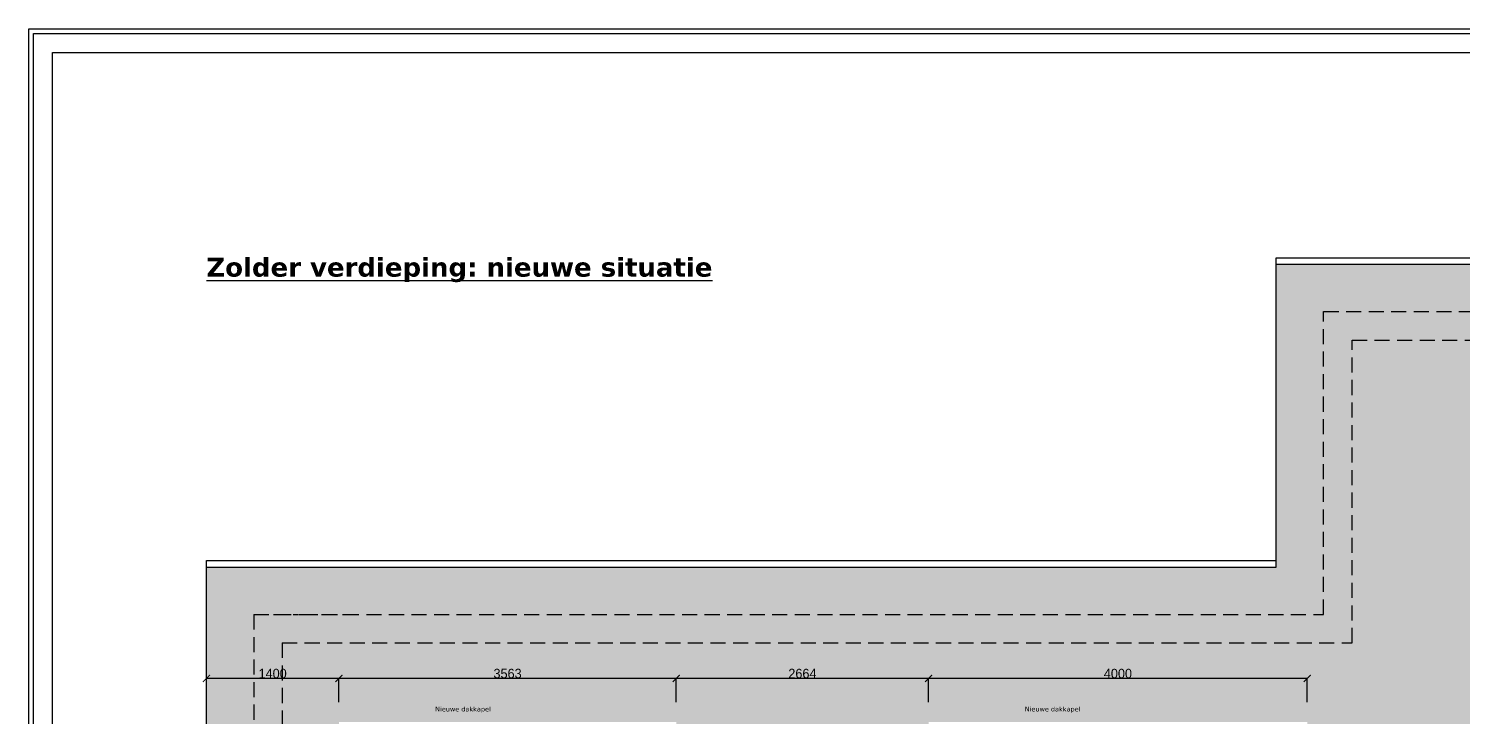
# Model space of a CAD drawing. Header units: millimetres. Extents: x -153917 to -31303, y -39726 to 31262.
# Drawn here: x -153917 to -138765, y 849 to 8125 of the extents above; entities that cross this region are included whole.
import ezdxf

# ---------------------------------------------------------------- set-up
doc = ezdxf.new("R2010")
doc.units = ezdxf.units.MM
doc.header["$LTSCALE"] = 5
doc.linetypes.add('HIDDEN', pattern=[9.525, 6.35, -3.175])
doc.linetypes.add('Type-11', pattern=[0.41664, 0.20828, -0.20836])
for name, color, linetype in [('Bemating', 1, 'Continuous'), ('invulling muren', 252, 'Continuous'), ('KADER', 7, 'Continuous'), ('Meubel', 8, 'Continuous'), ('muren', 7, 'Continuous'), ('Tekst', 7, 'Continuous')]:
    doc.layers.add(name, color=color, linetype=linetype)
doc.layers.add('Toestellen', color=7, linetype='Continuous', true_color=0x423f38)
doc.styles.add('Geneva', font='')
doc.styles.get('Geneva').set_extended_font_data('Geneva')
doc.dimstyles.new('ISO-25', dxfattribs={"dimtxt": 100, "dimasz": 25, "dimexe": 1.25, "dimexo": 0.625, "dimtad": 1, "dimtxsty": 'Standard', "dimblk": 'ARCHTICK', "dimcen": 2.5, "dimse1": 1, "dimse2": 1, "dimadec": 0, "dimazin": 0, "dimtfac": 1, "dimtmove": 0, "dimatfit": 3, "dimfxl": 1, "dimarcsym": 0})

# ---------------------------------------------------------------- blocks, each defined once
blk = doc.blocks.new('_ArchTick')
at = {"color": 0, "linetype": 'ByBlock', "const_width": 0.15}
blk.add_lwpolyline([(-0.5, -0.5), (0.5, 0.5)], dxfattribs=at)
blk = doc.blocks.new('*D252')
at = {"layer": 'Bemating', "color": 0, "lineweight": -2, "transparency": 16777216}
for p, q in [((-144413, 1010), (-144413, 1262)), ((-140413, 1260), (-144413, 1260)), ((-140413, 1010), (-140413, 1262))]:
    blk.add_line(p, q, dxfattribs=at)
at = {"layer": 'Defpoints', "color": 0, "transparency": 16777216}
for p in [(-144413, 1260), (-144413, 801), (-140413, 801)]:
    blk.add_point(p, dxfattribs=at)
at = {"layer": 'Bemating', "color": 0, "lineweight": -2, "transparency": 16777216, "xscale": 75, "yscale": 75, "zscale": 75, "rotation": 180}
blk.add_blockref('_ArchTick', (-144413, 1260), dxfattribs=at)
at = {"layer": 'Bemating', "color": 0, "lineweight": -2, "transparency": 16777216, "xscale": 75, "yscale": 75, "zscale": 75}
blk.add_blockref('_ArchTick', (-140413, 1260), dxfattribs=at)
at = {"layer": 'Bemating', "color": 0, "transparency": 16777216, "insert": (-142413, 1311), "char_height": 100, "attachment_point": 5, "style": 'Geneva'}
blk.add_mtext('4000', dxfattribs=at)
blk = doc.blocks.new('*D253')
at = {"layer": 'Bemating', "color": 0, "lineweight": -2, "transparency": 16777216}
for p, q in [((-147077, 1010), (-147077, 1262)), ((-144413, 1260), (-147077, 1260)), ((-144413, 1010), (-144413, 1262))]:
    blk.add_line(p, q, dxfattribs=at)
at = {"layer": 'Defpoints', "color": 0, "transparency": 16777216}
for p in [(-147077, 1260), (-147077, 801), (-144413, 801)]:
    blk.add_point(p, dxfattribs=at)
at = {"layer": 'Bemating', "color": 0, "lineweight": -2, "transparency": 16777216, "xscale": 75, "yscale": 75, "zscale": 75, "rotation": 180}
blk.add_blockref('_ArchTick', (-147077, 1260), dxfattribs=at)
at = {"layer": 'Bemating', "color": 0, "lineweight": -2, "transparency": 16777216, "xscale": 75, "yscale": 75, "zscale": 75}
blk.add_blockref('_ArchTick', (-144413, 1260), dxfattribs=at)
at = {"layer": 'Bemating', "color": 0, "transparency": 16777216, "insert": (-145745, 1311), "char_height": 100, "attachment_point": 5, "style": 'Geneva'}
blk.add_mtext('2664', dxfattribs=at)
blk = doc.blocks.new('*D631')
at = {"layer": 'Bemating', "color": 0, "lineweight": -2, "transparency": 16777216}
for p, q in [((-150640, 1010), (-150640, 1262)), ((-147077, 1260), (-150640, 1260)), ((-147077, 1010), (-147077, 1262))]:
    blk.add_line(p, q, dxfattribs=at)
at = {"layer": 'Defpoints', "color": 0, "transparency": 16777216}
for p in [(-150640, 1260), (-150640, 801), (-147077, 801)]:
    blk.add_point(p, dxfattribs=at)
at = {"layer": 'Bemating', "color": 0, "lineweight": -2, "transparency": 16777216, "xscale": 75, "yscale": 75, "zscale": 75, "rotation": 180}
blk.add_blockref('_ArchTick', (-150640, 1260), dxfattribs=at)
at = {"layer": 'Bemating', "color": 0, "lineweight": -2, "transparency": 16777216, "xscale": 75, "yscale": 75, "zscale": 75}
blk.add_blockref('_ArchTick', (-147077, 1260), dxfattribs=at)
at = {"layer": 'Bemating', "color": 0, "transparency": 16777216, "insert": (-148859, 1311), "char_height": 100, "attachment_point": 5, "style": 'Geneva'}
blk.add_mtext('3563', dxfattribs=at)
blk = doc.blocks.new('*D632')
at = {"layer": 'Bemating', "color": 0, "lineweight": -2, "transparency": 16777216}
for p, q in [((-152040, 1010), (-152040, 1262)), ((-150640, 1260), (-152040, 1260)), ((-150640, 1010), (-150640, 1262))]:
    blk.add_line(p, q, dxfattribs=at)
at = {"layer": 'Defpoints', "color": 0, "transparency": 16777216}
for p in [(-152040, 1260), (-150640, 801), (-152040, 501)]:
    blk.add_point(p, dxfattribs=at)
at = {"layer": 'Bemating', "color": 0, "lineweight": -2, "transparency": 16777216, "xscale": 75, "yscale": 75, "zscale": 75, "rotation": 180}
blk.add_blockref('_ArchTick', (-152040, 1260), dxfattribs=at)
at = {"layer": 'Bemating', "color": 0, "lineweight": -2, "transparency": 16777216, "xscale": 75, "yscale": 75, "zscale": 75}
blk.add_blockref('_ArchTick', (-150640, 1260), dxfattribs=at)
at = {"layer": 'Bemating', "color": 0, "transparency": 16777216, "insert": (-151340, 1311), "char_height": 100, "attachment_point": 5, "style": 'Geneva'}
blk.add_mtext('1400', dxfattribs=at)

msp = doc.modelspace()

# ---------------------------------------------------------------- hatches: boundary and pattern name
at = {"layer": 'invulling muren', "transparency": 33554477}
h = msp.add_hatch(color=256, dxfattribs=at)
h.dxf.hatch_style = 1
h.paths.add_polyline_path([(-134640.121, 4835.315), (-136990.121, 4835.315), (-137290.121, 4535.315), (-137590.121, 4835.315), (-139940.121, 4835.315), (-139940.121, 1635.315), (-151240.121, 1635.315), (-151240.121, 651.315), (-150640.121, 651.315), (-150640.121, 801.315), (-150400.121, 801.315), (-150370.121, 801.315), (-147077.121, 801.315), (-147077.121, 651.315), (-144413.121, 651.315), (-144413.121, 801.315), (-144323.121, 801.315), (-144293.121, 801.315), (-140413.121, 801.315), (-140413.121, 651.315), (-134640.121, 651.315)], flags=17)
h.paths.add_polyline_path([(-137290.121, 4835.315), (-137590.121, 4835.315), (-137290.121, 4535.315)], flags=16)
h.paths.add_polyline_path([(-136990.121, 4835.315), (-137290.121, 4835.315), (-137290.121, 4535.315)], flags=16)
h.paths.add_polyline_path([(-140240.121, 5135.315), (-134340.121, 5135.315), (-134340.121, 651.315), (-134340.121, 501.315), (-133840.121, 501.315), (-133840.121, 5635.315), (-140740.121, 5635.315), (-140740.121, 2435.315), (-152040.121, 2435.315), (-152040.121, 501.315), (-151540.121, 501.315), (-151540.121, 651.315), (-151540.121, 1935.315), (-150490.121, 1935.315), (-140240.121, 1935.315)])
h.paths.add_polyline_path([(-139940.121, 4835.315), (-134640.121, 4835.315), (-134640.121, 651.315), (-134340.121, 651.315), (-134340.121, 5135.315), (-140240.121, 5135.315), (-140240.121, 1935.315), (-150490.121, 1935.315), (-151540.121, 1935.315), (-151540.121, 651.315), (-151240.121, 651.315), (-151240.121, 1635.315), (-139940.121, 1635.315)], flags=17)
h.paths.add_polyline_path([(-134640.121, -2928.685), (-138540.121, -2928.685), (-138540.121, -5526.685), (-138040.121, -5526.685), (-138040.121, -6264.685), (-134640.121, -6264.685)])
h.paths.add_polyline_path([(-134340.121, -2928.685), (-134640.121, -2928.685), (-134640.121, -6264.685), (-138040.121, -6264.685), (-138040.121, -6564.685), (-134340.121, -6564.685)], flags=17)
h.paths.add_polyline_path([(-133840.121, -2778.685), (-134340.121, -2778.685), (-134340.121, -2928.685), (-134340.121, -6564.685), (-138040.121, -6564.685), (-138040.121, -7064.685), (-133840.121, -7064.685)])
h.paths.add_polyline_path([(-138840.121, -6764.685), (-139833.121, -5771.685), (-139833.121, -8434.685), (-139833.121, -8571.685), (-138840.121, -9564.685)])
h.paths.add_polyline_path([(-138840.121, -5676.685), (-139833.121, -5676.685), (-139833.121, -5771.685), (-138840.121, -6764.685)])
h.paths.add_polyline_path([(-138540.121, -5676.685), (-138840.121, -5676.685), (-138840.121, -6764.685), (-138540.121, -7064.685)])
h.paths.add_polyline_path([(-138040.121, -5526.685), (-138540.121, -5526.685), (-138540.121, -5676.685), (-138540.121, -7064.685), (-138040.121, -7564.685)])
h.paths.add_polyline_path([(-138540.121, -7064.685), (-138840.121, -6764.685), (-138840.121, -9564.685), (-138540.121, -9864.685)])
h.paths.add_polyline_path([(-138040.121, -7564.685), (-138540.121, -7064.685), (-138540.121, -9864.685), (-138040.121, -10364.685)])
h.paths.add_polyline_path([(-139833.121, -8571.685), (-139833.121, -8584.685), (-139983.121, -8584.685), (-141990.121, -8584.685), (-143997.121, -8584.685), (-144147.121, -8584.685), (-144147.121, -8571.685), (-145140.121, -9564.685), (-138840.121, -9564.685)])
h.paths.add_polyline_path([(-138840.121, -9564.685), (-145140.121, -9564.685), (-145440.121, -9864.685), (-138540.121, -9864.685)])
h.paths.add_polyline_path([(-138540.121, -9864.685), (-145440.121, -9864.685), (-145940.121, -10364.685), (-138040.121, -10364.685)])
h.paths.add_polyline_path([(-145440.121, -7064.685), (-145940.121, -7564.685), (-145940.121, -10364.685), (-145440.121, -9864.685)])
h.paths.add_polyline_path([(-145140.121, -6764.685), (-145440.121, -7064.685), (-145440.121, -9864.685), (-145140.121, -9564.685)])
h.paths.add_polyline_path([(-144147.121, -5771.685), (-145140.121, -6764.685), (-145140.121, -9564.685), (-144147.121, -8571.685), (-144147.121, -8434.685)])
h.paths.add_polyline_path([(-144147.121, -5771.685), (-144147.121, -5676.685), (-146290.121, -5676.685), (-146440.121, -5676.685), (-151240.121, -5676.685), (-151240.121, -6764.685), (-145140.121, -6764.685)])
h.paths.add_polyline_path([(-151540.121, -5676.685), (-151540.121, -5526.685), (-152040.121, -5526.685), (-152040.121, -7564.685), (-145940.121, -7564.685), (-145440.121, -7064.685), (-151540.121, -7064.685)])
h.paths.add_polyline_path([(-151240.121, -5676.685), (-151540.121, -5676.685), (-151540.121, -7064.685), (-145440.121, -7064.685), (-145140.121, -6764.685), (-151240.121, -6764.685)])

# ---------------------------------------------------------------- linework, layer by layer
at = {"layer": 'KADER', "linetype": 'Continuous'}
for p, q in [((-153916.537, 8125.167), (-125852.43, 8125.167)), ((-153916.537, -12585.948), (-153916.537, 8125.167)), ((-153916.537, 8125.167), (-125852.43, 8125.167)), ((-153866.537, 8075.167), (-125902.43, 8075.167)), ((-153866.537, -12535.948), (-153866.537, 8075.167)), ((-153666.537, 7875.167), (-126102.43, 7875.167)), ((-153666.537, -12335.948), (-153666.537, 7875.167))]:
    msp.add_line(p, q, dxfattribs=at)
at = {"layer": 'Meubel'}
for p, q in [((-140740.121, 5635.315), (-140740.121, 5705.315)), ((-140740.121, 5705.315), (-133840.121, 5705.315)), ((-152040.121, 2435.315), (-152040.121, 2505.315)), ((-152040.121, 2505.315), (-140740.121, 2505.315))]:
    msp.add_line(p, q, dxfattribs=at)
at = {"layer": 'muren', "linetype": 'HIDDEN', "ltscale": 5}
for p, q in [((-140240.121, 1935.315), (-140240.121, 5135.315)), ((-140240.121, 5135.315), (-134340.121, 5135.315)), ((-139940.121, 1635.315), (-139940.121, 4835.315)), ((-139940.121, 4835.315), (-134640.121, 4835.315)), ((-151540.121, 1935.315), (-140240.121, 1935.315)), ((-151540.121, 1935.315), (-151540.121, 651.315)), ((-151240.121, 1635.315), (-139940.121, 1635.315)), ((-151240.121, 1635.315), (-151240.121, 651.315))]:
    msp.add_line(p, q, dxfattribs=at)
at = {"layer": 'muren', "linetype": 'Type-11', "ltscale": 50}
msp.add_line((-151540.121, 1935.315), (-150490.121, 1935.315), dxfattribs=at)
at = {"layer": 'Toestellen'}
msp.add_lwpolyline([(-152040.121, 501.315), (-152040.121, 2435.315), (-140740.121, 2435.315), (-140740.121, 5635.315), (-133840.121, 5635.315), (-133840.121, 501.315)], dxfattribs=at)

# ---------------------------------------------------------------- texts
at = {"layer": 'Tekst', "insert": (-152040.121, 5705.315), "char_height": 200, "attachment_point": 1}
msp.add_mtext_dynamic_manual_height_columns('{\\fVerdana|b1|i0|c0|p34;\\LZolder verdieping: nieuwe situatie}', width=8225.00244, gutter_width=12.5, heights=[0], dxfattribs=at)
at = {"layer": 'Tekst', "char_height": 50, "width": 1582.58803, "attachment_point": 3}
for insert in [(-149035.599, 961.174), (-142808.599, 961.174)]:
    msp.add_mtext('{\\fVerdana|b0|i0|c0|p34;\\C1;Nieuwe dakkapel}', dxfattribs=dict(at, insert=insert))

# ---------------------------------------------------------------- dimensions: what is measured, and where the dimension line sits
at = {"layer": 'Bemating'}
for base, p1, p2, picture, middle in [((-152040.121, 1260.325), (-150640.121, 801.315), (-152040.121, 501.315), '*D632', (-151340.121, 1310.95)), ((-150640.121, 1260.325), (-147077.121, 801.315), (-150640.121, 801.315), '*D631', (-148858.621, 1310.95)), ((-147077.121, 1260.325), (-144413.121, 801.315), (-147077.121, 801.315), '*D253', (-145745.121, 1310.95)), ((-144413.121, 1260.325), (-140413.121, 801.315), (-144413.121, 801.315), '*D252', (-142413.121, 1310.95))]:
    dim = msp.add_linear_dim(base=base, p1=p1, p2=p2, dimstyle='ISO-25', override={"dimasz": 75, "dimtxsty": 'Geneva', "dimse1": 0, "dimse2": 0, "dimtmove": 1, "dimfxl": 250, "dimfxlon": 1}, dxfattribs=at)
    dim.commit()
    dim.dimension.update_dxf_attribs({"geometry": picture, "text_midpoint": middle})

doc.saveas('drawing.dxf')
